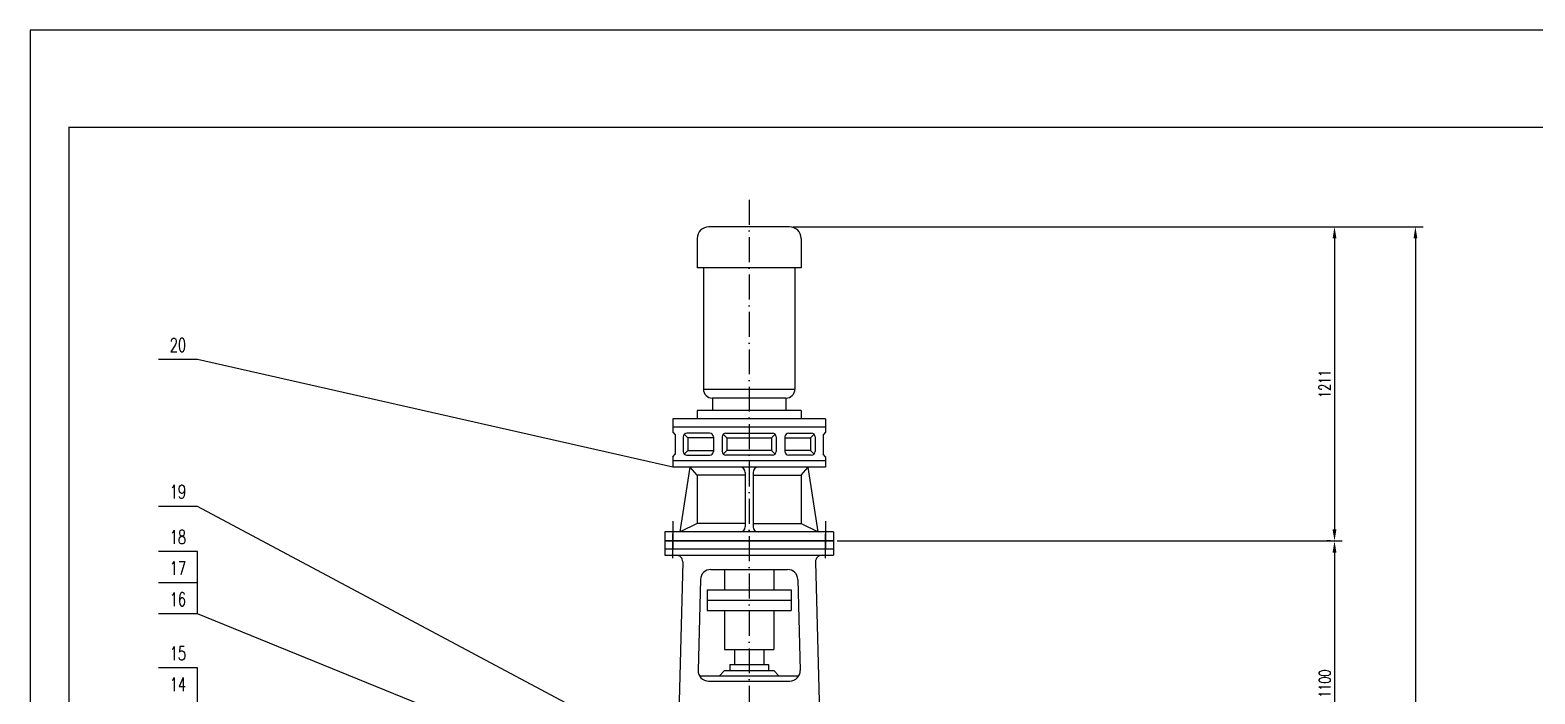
# Model space of a CAD drawing. Extents: x 12993 to 21903, y 2707 to 15322.
# Drawn here: x 12993 to 18797, y 12764 to 15322 of the extents above; entities that cross this region are included whole.
import ezdxf
from ezdxf.enums import TextEntityAlignment as Align

# ---------------------------------------------------------------- set-up
doc = ezdxf.new("R2010")
doc.units = 0
doc.header["$LTSCALE"] = 8
doc.linetypes.add('ACAD_ISO10W100', pattern=[18, 12, -3, 0, -3])
for name, color, linetype in [('5', 7, 'Continuous'), ('K1', 4, 'Continuous'), ('tankx', 2, 'ACAD_ISO10W100'), ('tanky', 7, 'Continuous')]:
    doc.layers.add(name, color=color, linetype=linetype)
doc.styles.add('hzfs', font='simplex.shx', dxfattribs={"width": 0.7, "bigfont": 'hzfs.shx'})
doc.dimstyles.new('PVCAD$0', dxfattribs={"dimscale": 15, "dimtxt": 3, "dimasz": 3, "dimexe": 2, "dimexo": 1, "dimgap": 1, "dimtad": 1, "dimdec": 0, "dimzin": 0, "dimdsep": 46, "dimtxsty": 'hzfs', "dimcen": 2.5, "dimclrd": 4, "dimclre": 4, "dimadec": 0, "dimazin": 0, "dimtfac": 1, "dimtmove": 0, "dimatfit": 0, "dimfxl": 1, "dimarcsym": 0})

# ---------------------------------------------------------------- blocks, each defined once
blk = doc.blocks.new('*D35')
at = {"layer": '5', "color": 4, "lineweight": -2}
for p, q in [((16106.1, 13353.3), (18053.8, 13353.3)), ((18023.8, 13308.3), (18023.8, 12298.3)), ((16131.1, 12253.3), (18053.8, 12253.3))]:
    blk.add_line(p, q, dxfattribs=at)
at = {"layer": '5', "color": 4}
for points in [[(18016.3, 13308.3), (18031.3, 13308.3), (18023.8, 13353.3)], [(18016.3, 12298.3), (18031.3, 12298.3), (18023.8, 12253.3)]]:
    blk.add_solid(points, dxfattribs=at)
at = {"layer": 'Defpoints', "color": 0}
for p in [(16091.1, 13353.3), (16116.1, 12253.3), (18023.8, 12253.3)]:
    blk.add_point(p, dxfattribs=at)
at = {"layer": '5', "color": 0, "insert": (17986.3, 12803.3), "char_height": 45, "attachment_point": 5, "rotation": 90, "style": 'hzfs'}
blk.add_mtext('1100', dxfattribs=at)
blk = doc.blocks.new('*D36')
at = {"layer": '5', "color": 4, "lineweight": -2}
for p, q in [((15936.4, 14564.3), (18053.8, 14564.3)), ((18023.8, 14519.3), (18023.8, 13398.3)), ((18008.8, 13353.3), (17993.8, 13353.3))]:
    blk.add_line(p, q, dxfattribs=at)
at = {"layer": '5', "color": 4}
for points in [[(18016.3, 14519.3), (18031.3, 14519.3), (18023.8, 14564.3)], [(18016.3, 13398.3), (18031.3, 13398.3), (18023.8, 13353.3)]]:
    blk.add_solid(points, dxfattribs=at)
at = {"layer": 'Defpoints', "color": 0}
for p in [(15921.4, 14564.3), (18023.8, 13353.3), (18023.8, 13353.3)]:
    blk.add_point(p, dxfattribs=at)
at = {"layer": '5', "color": 0, "insert": (17986.3, 13958.8), "char_height": 45, "attachment_point": 5, "rotation": 90, "style": 'hzfs'}
blk.add_mtext('1211', dxfattribs=at)
blk = doc.blocks.new('*D38')
at = {"layer": '5', "color": 4, "lineweight": -2}
for p, q in [((18038.8, 14564.3), (18365.8, 14564.3)), ((18335.8, 14519.3), (18335.8, 7996.6)), ((16329.1, 7951.6), (18365.8, 7951.6))]:
    blk.add_line(p, q, dxfattribs=at)
at = {"layer": '5', "color": 4}
for points in [[(18328.3, 14519.3), (18343.3, 14519.3), (18335.8, 14564.3)], [(18328.3, 7996.6), (18343.3, 7996.6), (18335.8, 7951.6)]]:
    blk.add_solid(points, dxfattribs=at)
at = {"layer": 'Defpoints', "color": 0}
for p in [(18023.8, 14564.3), (16314.1, 7951.6), (18335.8, 7951.6)]:
    blk.add_point(p, dxfattribs=at)
at = {"layer": '5', "color": 0, "insert": (18286.5, 11257.9), "char_height": 45, "attachment_point": 5, "rotation": 90, "style": 'hzfs'}
blk.add_mtext('(6620)', dxfattribs=at)

msp = doc.modelspace()

# ---------------------------------------------------------------- linework, layer by layer
for p, q in [((12992.7, 15322.4), (12992.7, 2707.4)), ((21902.7, 15322.4), (12992.7, 15322.4))]:
    msp.add_line(p, q)
at = {"color": 1}
for p, q in [((15565.8, 14519.3), (15565.8, 14406.5)), ((15921.4, 14564.3), (15610.8, 14564.3)), ((15966.4, 14519.3), (15966.4, 14406.5)), ((15966.4, 14406.5), (15565.8, 14406.5)), ((15589.4, 14406.5), (15589.4, 13938.8)), ((15942.8, 14406.5), (15942.8, 13938.8)), ((15589.4, 13938.8), (15942.8, 13938.8)), ((15907.8, 13903.8), (15624.4, 13903.8)), ((15624.4, 13903.8), (15624.4, 13856.3)), ((15907.8, 13903.8), (15907.8, 13856.3)), ((16061.1, 13824.3), (15471.1, 13824.3)), ((15471.1, 13824.3), (15471.1, 13772)), ((15966.9, 13856.3), (15565.3, 13856.3)), ((15565.3, 13856.3), (15565.3, 13824.3)), ((15966.9, 13856.3), (15966.9, 13824.3)), ((16061.1, 13824.3), (16061.1, 13772)), ((16061.1, 13792.3), (15471.1, 13792.3)), ((15471.1, 13772), (15480.2, 13762.4)), ((15480.2, 13762.4), (15480.2, 13687.3)), ((15529.3, 13751), (15515.7, 13764.6)), ((15613.2, 13769), (15526.3, 13769)), ((15679.7, 13751), (15666.1, 13764.6)), ((15676.7, 13769), (15855.5, 13769)), ((15852.5, 13751), (15866.1, 13764.6)), ((15919, 13769), (16005.9, 13769)), ((16002.9, 13751), (16016.5, 13764.6)), ((16061.1, 13772), (16052, 13762.4)), ((16052, 13762.4), (16052, 13687.3)), ((15511.3, 13754), (15511.3, 13698.6)), ((15529.3, 13701.6), (15515.7, 13688)), ((15529.3, 13751), (15529.3, 13701.6)), ((15628.2, 13751), (15529.3, 13751)), ((15529.3, 13701.6), (15628.2, 13701.6)), ((15628.2, 13754), (15628.2, 13698.6)), ((15661.7, 13754), (15661.7, 13698.6)), ((15679.7, 13701.6), (15666.1, 13688)), ((15679.7, 13751), (15852.5, 13751)), ((15679.7, 13751), (15679.7, 13701.6)), ((15852.5, 13701.6), (15679.7, 13701.6)), ((15852.5, 13751), (15852.5, 13701.6)), ((15852.5, 13701.6), (15866.1, 13688)), ((15870.5, 13754), (15870.5, 13698.6)), ((15904, 13754), (15904, 13698.6)), ((15904, 13751), (16002.9, 13751)), ((16002.9, 13701.6), (15904, 13701.6)), ((16002.9, 13751), (16002.9, 13701.6)), ((16002.9, 13701.6), (16016.5, 13688)), ((16020.9, 13754), (16020.9, 13698.6)), ((15471.1, 13677.6), (15480.2, 13687.3)), ((15471.1, 13677.6), (15471.1, 13637.4)), ((16061.1, 13662.1), (15471.1, 13662.1)), ((15526.3, 13683.6), (15613.2, 13683.6)), ((15855.5, 13683.6), (15676.7, 13683.6)), ((16005.9, 13683.6), (15919, 13683.6)), ((16061.1, 13677.6), (16052, 13687.3)), ((16061.1, 13677.6), (16061.1, 13637.4)), ((16061.1, 13637.4), (15471.1, 13637.4)), ((15499.4, 13388.3), (15538.5, 13637.4)), ((15565.5, 13607.4), (15538.5, 13637.4)), ((15565.5, 13607.4), (15565.5, 13420.3)), ((15751.2, 13607.4), (15565.5, 13607.4)), ((15751.2, 13617.4), (15751.2, 13408.3)), ((15781, 13617.4), (15781, 13408.3)), ((15781, 13607.4), (15966.7, 13607.4)), ((15966.7, 13607.4), (15993.7, 13637.4)), ((15966.7, 13607.4), (15966.7, 13420.3)), ((16032.8, 13388.3), (15993.7, 13637.4)), ((15565.5, 13420.3), (15499.4, 13388.3)), ((15751.2, 13420.3), (15565.5, 13420.3)), ((15781, 13420.3), (15966.7, 13420.3)), ((15966.7, 13420.3), (16032.8, 13388.3)), ((16091.1, 13388.3), (15441.1, 13388.3)), ((15441.1, 13388.3), (15441.1, 13353.3)), ((16091.1, 13353.3), (15441.1, 13353.3)), ((15441.1, 13353.3), (16091.1, 13353.3)), ((15441.1, 13353.3), (15441.1, 13298.3)), ((15684.1, 13353.3), (15848.1, 13353.3)), ((16091.1, 13388.3), (16091.1, 13353.3)), ((16091.1, 13353.3), (16091.1, 13298.3)), ((15441.1, 13323.3), (16091.1, 13323.3)), ((15441.1, 13298.3), (16091.1, 13298.3)), ((15618.2, 13243.3), (15914, 13243.3)), ((15671.1, 13243.3), (15671.1, 13165)), ((15861.1, 13243.3), (15861.1, 13165)), ((15603.6, 13165), (15928.6, 13165)), ((15603.6, 13165), (15603.6, 13085)), ((15603.6, 13125), (15928.6, 13125)), ((15928.6, 13165), (15928.6, 13085)), ((15603.6, 13085), (15928.6, 13085)), ((15671.1, 13085), (15671.1, 12935.3)), ((15861.1, 13085), (15861.1, 12935.3)), ((15671.1, 12935.3), (15861.1, 12935.3)), ((15710.1, 12935.3), (15710.1, 12877.3)), ((15822.1, 12935.3), (15822.1, 12877.3)), ((15574.4, 12833.3), (15957.8, 12833.3)), ((15671.1, 12853.3), (15651.1, 12833.3)), ((15671.1, 12853.3), (15861.1, 12853.3)), ((15691.3, 12877.3), (15840.9, 12877.3)), ((15691.3, 12877.3), (15691.3, 12853.3)), ((15840.9, 12877.3), (15840.9, 12853.3)), ((15861.1, 12853.3), (15881.1, 12833.3)), ((15609, 12813.3), (15923.2, 12813.3))]:
    msp.add_line(p, q, dxfattribs=at)
at = {"color": 2}
for p, q in [((15471.1, 13429.5), (15471.1, 13323.9)), ((16061.1, 13429.5), (16061.1, 13323.9)), ((15471.1, 13286.9), (15471.1, 13380.5)), ((16061.1, 13286.9), (16061.1, 13380.5))]:
    msp.add_line(p, q, dxfattribs=at)
at = {"color": 1, "linetype": 'Continuous'}
for p, q in [((15510, 13272.6), (15485.1, 12322.5)), ((16022.2, 13272.6), (16047.1, 12322.5)), ((15578.2, 13204.3), (15569.1, 12854.3)), ((15954, 13204.3), (15963.1, 12854.3))]:
    msp.add_line(p, q, dxfattribs=at)
at = {"color": 1}
for centre, radius, start, end in [((15610.8, 14519.3), 45, 90, 180), ((15921.4, 14519.3), 45, 0, 90), ((15624.4, 13938.8), 35, 180, 270), ((15907.8, 13938.8), 35, 270, 0), ((15526.3, 13754), 15, 90, 180), ((15613.2, 13754), 15, 0, 90), ((15676.7, 13754), 15, 90, 180), ((15855.5, 13754), 15, 0, 90), ((15919, 13754), 15, 90, 180), ((16005.9, 13754), 15, 0, 90), ((15526.3, 13698.6), 15, 180, 270), ((15613.2, 13698.6), 15, 270, 0), ((15676.7, 13698.6), 15, 180, 270), ((15855.5, 13698.6), 15, 270, 0), ((15919, 13698.6), 15, 180, 270), ((16005.9, 13698.6), 15, 270, 0), ((15731.2, 13617.4), 20, 0, 90), ((15801, 13617.4), 20, 90, 180), ((15731.2, 13408.3), 20, 270, 0), ((15801, 13408.3), 20, 180, 270), ((15485, 13273.3), 25, 358.50151, 90), ((16047.2, 13273.3), 25, 90, 181.49849), ((15618.2, 13203.3), 40, 90, 178.50151), ((15914, 13203.3), 40, 1.49849, 90), ((15609, 12853.3), 40, 178.50151, 270), ((15923.2, 12853.3), 40, 270, 1.49849)]:
    msp.add_arc(centre, radius, start, end, dxfattribs=at)
at = {"layer": 'K1', "const_width": 6}
msp.add_lwpolyline([(13142.7, 2857.4), (13142.7, 14947.4), (21752.7, 14947.4), (21752.7, 2857.4)], close=True, dxfattribs=at)
at = {"layer": 'tankx'}
msp.add_line((15766.1, 14668.2), (15766.1, 7902.8), dxfattribs=at)
at = {"layer": 'tanky', "linetype": 'ByBlock'}
for p, q in [((13637.8, 14052.3), (13487.8, 14052.3)), ((15471.1, 13637.4), (13637.8, 14052.3)), ((13637.8, 13486.6), (13487.8, 13486.6)), ((15646.9, 12416.3), (13637.8, 13486.6)), ((13637.8, 13312), (13487.8, 13312)), ((13637.8, 13072), (13637.8, 13312)), ((13637.8, 13192), (13487.8, 13192)), ((13637.8, 13072), (13487.8, 13072)), ((15441.1, 12339.6), (13637.8, 13072)), ((13637.8, 12864.2), (13487.8, 12864.2)), ((13637.8, 12504.2), (13637.8, 12864.2))]:
    msp.add_line(p, q, dxfattribs=at)

# ---------------------------------------------------------------- texts
at = {"layer": 'tanky', "linetype": 'ByBlock', "style": 'hzfs', "width": 0.7}
for s, p in [('20', (13562.8, 14082.3)), ('19', (13562.8, 13516.6)), ('18', (13562.8, 13342)), ('17', (13562.8, 13222)), ('16', (13562.8, 13102)), ('15', (13562.8, 12894.2)), ('14', (13562.8, 12774.2))]:
    msp.add_text(s, height=52.5, dxfattribs=at).set_placement(p, align=Align.CENTER)

# ---------------------------------------------------------------- dimensions: what is measured, and where the dimension line sits
at = {"layer": '5'}
for base, p1, p2, picture, middle in [((18023.8, 13353.3), (15921.4, 14564.3), (18023.8, 13353.3), '*D36', (17986.3, 13958.8)), ((18023.8, 12253.3), (16091.1, 13353.3), (16116.1, 12253.3), '*D35', (17986.3, 12803.3))]:
    dim = msp.add_linear_dim(base=base, p1=p1, p2=p2, angle=90, dimstyle='PVCAD$0', dxfattribs=at)
    dim.commit()
    dim.dimension.update_dxf_attribs({"geometry": picture, "text_midpoint": middle})
dim = msp.add_linear_dim(base=(18335.8, 7951.6), p1=(18023.8, 14564.3), p2=(16314.1, 7951.6), angle=90, text='(6620)', dimstyle='PVCAD$0', dxfattribs=at)
dim.commit()
dim.dimension.update_dxf_attribs({"geometry": '*D38', "text_midpoint": (18286.5, 11257.9)})

doc.saveas('drawing.dxf')
